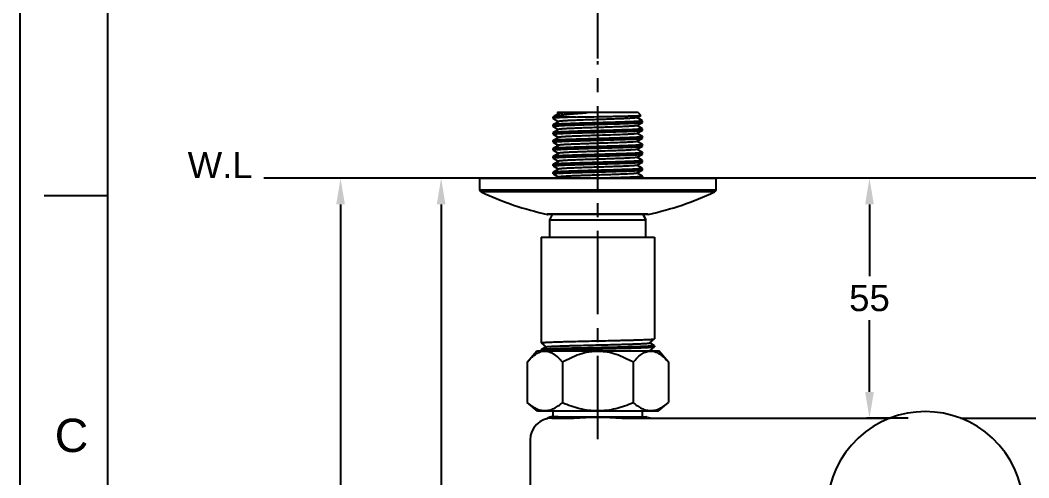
# Model space of a CAD drawing. Header units: millimetres. Extents: x 2881 to 3722, y -1342 to -748.
# Drawn here: x 2880.8 to 3111.7, y -1054.1 to -949.5 of the extents above; entities that cross this region are included whole.
import ezdxf
from ezdxf.enums import TextEntityAlignment as Align

# ---------------------------------------------------------------- set-up
doc = ezdxf.new("R2010")
doc.units = ezdxf.units.MM
doc.linetypes.add('CENTER2', pattern=[28.575, 19.05, -3.175, 3.175, -3.175])
for name, color, linetype in [('02___PRT_ALL_AXES', 7, 'Continuous'), ('7_ALL_FEATURES', 7, 'Continuous'), ('CENTER', 1, 'CENTER2'), ('FORM', 7, 'Continuous'), ('벽', 2, 'Continuous')]:
    doc.layers.add(name, color=color, linetype=linetype)
doc.layers.add('5', color=2, linetype='Continuous', lineweight=9)
doc.styles.get("Standard").update_dxf_attribs({"font": 'arial.ttf'})
doc.dimstyles.new('A4', dxfattribs={"dimtxt": 4, "dimasz": 3.5, "dimexe": 0.7, "dimexo": 0.625, "dimgap": 0.5, "dimtad": 1, "dimdec": 1, "dimdsep": 46, "dimtxsty": 'Standard', "dimcen": 2.5, "dimclrd": 5, "dimclre": 5, "dimclrt": 7, "dimadec": 3, "dimazin": 2, "dimtfac": 1, "dimtdec": 1, "dimtmove": 0, "dimatfit": 3, "dimfxl": 1.25, "dimarcsym": 0})

# ---------------------------------------------------------------- blocks, each defined once
blk = doc.blocks.new('*D137')
at = {"layer": '5', "color": 3, "lineweight": -2, "transparency": 16777216}
for p, q in [((3013.03, -958.22), (3013.03, -922.6)), ((3019.03, -923.3), (3070.26, -923.3)), ((3157.03, -923.3), (3105.81, -923.3)), ((3163.03, -958.22), (3163.03, -922.6))]:
    blk.add_line(p, q, dxfattribs=at)
at = {"layer": '5', "color": 3, "transparency": 16777216}
for points in [[(3019.03, -922.3), (3019.03, -924.3), (3013.03, -923.3)], [(3157.03, -922.3), (3157.03, -924.3), (3163.03, -923.3)]]:
    blk.add_solid(points, dxfattribs=at)
at = {"layer": 'DEFPOINTS', "color": 0, "transparency": 16777216}
for p in [(3163.03, -923.3), (3013.03, -958.85), (3163.03, -958.85)]:
    blk.add_point(p, dxfattribs=at)
at = {"layer": '5', "color": 4, "transparency": 16777216, "insert": (3088.03, -923.3), "char_height": 6, "attachment_point": 5}
blk.add_mtext('150~200', dxfattribs=at)
blk = doc.blocks.new('*D138')
at = {"layer": '5', "color": 3, "lineweight": -2, "transparency": 16777216}
for p, q in [((3084.1, -985.64), (3074.54, -985.64)), ((3075.24, -991.64), (3075.24, -1008.02)), ((3075.24, -1034.5), (3075.24, -1018.12)), ((3084.1, -1040.5), (3074.54, -1040.5))]:
    blk.add_line(p, q, dxfattribs=at)
at = {"layer": '5', "color": 3, "transparency": 16777216}
for points in [[(3074.24, -991.64), (3076.24, -991.64), (3075.24, -985.64)], [(3074.24, -1034.5), (3076.24, -1034.5), (3075.24, -1040.5)]]:
    blk.add_solid(points, dxfattribs=at)
at = {"layer": 'DEFPOINTS', "color": 0, "transparency": 16777216}
for p in [(3084.72, -985.64), (3075.24, -1040.5), (3084.72, -1040.5)]:
    blk.add_point(p, dxfattribs=at)
at = {"layer": '5', "color": 4, "transparency": 16777216, "insert": (3075.24, -1013.07), "char_height": 6, "attachment_point": 5}
blk.add_mtext('55', dxfattribs=at)
blk = doc.blocks.new('*D140')
at = {"layer": '5', "color": 3, "lineweight": -2, "transparency": 16777216}
for p, q in [((2985.41, -985.64), (2953.42, -985.64)), ((2954.12, -991.64), (2954.12, -1078.01)), ((2954.12, -1174.5), (2954.12, -1088.13)), ((3087.41, -1180.5), (2953.42, -1180.5))]:
    blk.add_line(p, q, dxfattribs=at)
at = {"layer": '5', "color": 3, "transparency": 16777216}
for points in [[(2953.12, -991.64), (2955.12, -991.64), (2954.12, -985.64)], [(2953.12, -1174.5), (2955.12, -1174.5), (2954.12, -1180.5)]]:
    blk.add_solid(points, dxfattribs=at)
at = {"layer": 'DEFPOINTS', "color": 0, "transparency": 16777216}
for p in [(2986.03, -985.64), (2954.12, -1180.5), (3088.03, -1180.5)]:
    blk.add_point(p, dxfattribs=at)
at = {"layer": '5', "color": 4, "transparency": 16777216, "insert": (2954.12, -1083.07), "char_height": 6, "attachment_point": 5}
blk.add_mtext('195', dxfattribs=at)
blk = doc.blocks.new('*D142')
at = {"layer": '5', "color": 3, "lineweight": -2, "transparency": 16777216}
for p, q in [((2985.41, -985.64), (2976.45, -985.64)), ((2977.15, -991.64), (2977.15, -1059.51)), ((2977.15, -1137.5), (2977.15, -1069.63)), ((3087.41, -1143.5), (2976.45, -1143.5))]:
    blk.add_line(p, q, dxfattribs=at)
at = {"layer": '5', "color": 3, "transparency": 16777216}
for points in [[(2976.15, -991.64), (2978.15, -991.64), (2977.15, -985.64)], [(2976.15, -1137.5), (2978.15, -1137.5), (2977.15, -1143.5)]]:
    blk.add_solid(points, dxfattribs=at)
at = {"layer": 'DEFPOINTS', "color": 0, "transparency": 16777216}
for p in [(2977.15, -985.64), (2986.03, -985.64), (3088.03, -1143.5)]:
    blk.add_point(p, dxfattribs=at)
at = {"layer": '5', "color": 4, "transparency": 16777216, "insert": (2977.15, -1064.57), "char_height": 6, "attachment_point": 5}
blk.add_mtext('158', dxfattribs=at)

msp = doc.modelspace()

# ---------------------------------------------------------------- linework, layer by layer
at = {"color": 7, "linetype": 'Continuous'}
for p, q in [((3002.89, -971.54), (3002.78, -971.64)), ((3002.78, -971.95), (3002.78, -971.64)), ((3007.89, -971.64), (3002.78, -971.64)), ((3002.78, -971.95), (3002.79, -971.96)), ((3002.79, -971.96), (3004.04, -972.68)), ((3002.89, -971.54), (3002.93, -971.5)), ((3004.07, -970.85), (3002.93, -971.5)), ((3003.78, -970.64), (3003.74, -970.69)), ((3003.74, -970.69), (3003.74, -970.7)), ((3003.74, -970.7), (3004.04, -970.87)), ((3022.28, -970.64), (3003.78, -970.64)), ((3022, -971.79), (3022.89, -971.27)), ((3023.27, -972.49), (3022.02, -971.77)), ((3022.28, -970.64), (3022.9, -971.26)), ((3022.89, -971.27), (3022.9, -971.26)), ((3002.79, -973.4), (3002.78, -973.41)), ((3002.78, -973.76), (3002.78, -973.41)), ((3002.78, -973.41), (3002.78, -973.76)), ((3002.79, -973.77), (3002.78, -973.76)), ((3002.78, -973.76), (3002.78, -973.76)), ((3004.07, -972.66), (3002.79, -973.4)), ((3002.79, -973.77), (3004.04, -974.49)), ((3004.07, -974.48), (3002.79, -975.21)), ((3022, -973.6), (3023.27, -972.87)), ((3022, -975.42), (3023.27, -974.68)), ((3023.27, -974.31), (3022.02, -973.59)), ((3023.27, -972.49), (3023.28, -972.51)), ((3023.27, -972.87), (3023.28, -972.85)), ((3023.27, -974.31), (3023.28, -974.32)), ((3023.27, -974.68), (3023.28, -974.67)), ((3023.28, -972.85), (3023.28, -972.51)), ((3023.28, -972.51), (3023.28, -972.51)), ((3023.28, -974.67), (3023.28, -974.32)), ((3023.28, -974.32), (3023.28, -974.32)), ((3002.79, -975.21), (3002.78, -975.23)), ((3002.78, -975.57), (3002.78, -975.23)), ((3002.78, -975.23), (3002.78, -975.57)), ((3002.79, -975.59), (3002.78, -975.57)), ((3002.78, -975.57), (3002.78, -975.57)), ((3002.79, -977.03), (3002.78, -977.04)), ((3002.78, -977.39), (3002.78, -977.04)), ((3002.78, -977.04), (3002.78, -977.39)), ((3002.79, -975.59), (3004.04, -976.31)), ((3004.07, -976.29), (3002.79, -977.03)), ((3022, -977.23), (3023.27, -976.5)), ((3023.27, -976.12), (3022.02, -975.4)), ((3023.27, -976.12), (3023.28, -976.13)), ((3023.27, -976.5), (3023.28, -976.48)), ((3023.28, -976.48), (3023.28, -976.13)), ((3023.28, -976.13), (3023.28, -976.14)), ((3002.79, -977.4), (3002.78, -977.39)), ((3002.78, -977.39), (3002.78, -977.39)), ((3002.79, -978.84), (3002.78, -978.86)), ((3002.78, -979.2), (3002.78, -978.86)), ((3002.78, -978.86), (3002.78, -979.2)), ((3002.79, -979.22), (3002.78, -979.2)), ((3002.78, -979.2), (3002.78, -979.2)), ((3002.79, -977.4), (3004.04, -978.12)), ((3004.07, -978.11), (3002.79, -978.84)), ((3002.79, -979.22), (3004.04, -979.94)), ((3022, -979.05), (3023.27, -978.31)), ((3023.27, -977.93), (3022.02, -977.21)), ((3023.27, -979.75), (3022.02, -979.03)), ((3023.27, -977.93), (3023.28, -977.95)), ((3023.27, -978.31), (3023.28, -978.3)), ((3023.28, -978.3), (3023.28, -977.95)), ((3023.28, -977.95), (3023.28, -977.95)), ((3002.79, -980.66), (3002.78, -980.67)), ((3002.78, -981.02), (3002.78, -980.67)), ((3002.78, -980.67), (3002.78, -981.02)), ((3002.78, -981.02), (3002.78, -981.01)), ((3002.79, -981.03), (3002.78, -981.02)), ((3004.07, -979.92), (3002.79, -980.66)), ((3002.79, -981.03), (3004.04, -981.75)), ((3022, -980.86), (3023.27, -980.12)), ((3023.27, -981.56), (3022.02, -980.84)), ((3023.27, -979.75), (3023.28, -979.76)), ((3023.27, -980.12), (3023.28, -980.11)), ((3023.27, -981.56), (3023.28, -981.58)), ((3023.28, -980.11), (3023.28, -979.76)), ((3023.28, -979.76), (3023.28, -979.77)), ((3023.28, -981.92), (3023.28, -981.58)), ((3023.28, -981.58), (3023.28, -981.58)), ((3002.79, -982.47), (3002.78, -982.48)), ((3002.78, -982.83), (3002.78, -982.48)), ((3002.78, -982.48), (3002.78, -982.83)), ((3002.79, -982.84), (3002.78, -982.83)), ((3002.78, -982.83), (3002.78, -982.83)), ((3004.07, -981.73), (3002.79, -982.47)), ((3002.79, -982.84), (3004.04, -983.56)), ((3004.07, -983.55), (3002.79, -984.28)), ((3022, -982.67), (3023.27, -981.94)), ((3022, -984.49), (3023.27, -983.75)), ((3023.27, -983.38), (3022.02, -982.66)), ((3023.27, -981.94), (3023.28, -981.92)), ((3023.27, -983.38), (3023.28, -983.39)), ((3023.27, -983.75), (3023.28, -983.74)), ((3023.28, -983.74), (3023.28, -983.39)), ((3023.28, -983.39), (3023.28, -983.39)), ((2986.03, -985.64), (3040.03, -985.64)), ((2986.03, -988.33), (2986.03, -985.64)), ((3002.79, -984.28), (3002.78, -984.3)), ((3002.78, -984.64), (3002.78, -984.3)), ((3002.78, -984.3), (3002.78, -984.64)), ((3002.79, -984.66), (3002.78, -984.64)), ((3002.78, -984.64), (3002.78, -984.64)), ((3002.79, -984.66), (3004.04, -985.38)), ((3004.07, -985.36), (3003.58, -985.64)), ((3023.27, -985.19), (3022.02, -984.47)), ((3023.13, -985.64), (3023.27, -985.57)), ((3023.27, -985.19), (3023.28, -985.2)), ((3023.27, -985.57), (3023.28, -985.55)), ((3023.28, -985.55), (3023.28, -985.2)), ((3023.28, -985.2), (3023.28, -985.21)), ((3040.03, -985.64), (3040.03, -988.33)), ((3040.03, -985.64), (3040.03, -988.33)), ((3040.03, -988.33), (2986.03, -988.33)), ((3039.74, -988.78), (2986.32, -988.78)), ((3001.47, -993.89), (3001.68, -993.92)), ((3024.59, -993.89), (3001.47, -993.89)), ((3024.38, -993.92), (3001.68, -993.92)), ((3002.03, -995.14), (3002.65, -993.92)), ((3002.03, -999.14), (3002.03, -995.14)), ((3002.03, -995.14), (3024.03, -995.14)), ((3023.55, -994.24), (3023.38, -993.92)), ((3023.58, -994.24), (3023.55, -994.24)), ((3024.03, -995.14), (3023.58, -994.24)), ((3023.58, -994.24), (3024.03, -995.14)), ((3024.03, -999.14), (3024.03, -995.14)), ((3024.59, -993.89), (3024.38, -993.92)), ((3000.03, -999.14), (3000.03, -1023.28)), ((3000.03, -999.14), (3000.03, -1023.28)), ((3000.03, -999.14), (3026.03, -999.14)), ((3026.03, -999.14), (3026.03, -1022.37)), ((3026.03, -999.14), (3026.03, -1022.37)), ((3024.92, -1023.31), (3026.03, -1022.38)), ((3026.03, -1022.38), (3026.03, -1022.37)), ((2996.87, -1027.69), (2999.04, -1025.14)), ((2999.04, -1025.14), (3027.03, -1025.14)), ((3000.04, -1023.28), (3000.03, -1023.28)), ((3000.03, -1023.28), (3000.03, -1023.28)), ((3000.04, -1024.84), (3000.03, -1024.85)), ((3000.03, -1024.85), (3000.03, -1025.09)), ((3000.03, -1024.85), (3000.03, -1025.09)), ((3000.04, -1025.1), (3000.03, -1025.09)), ((3000.03, -1025.09), (3000.03, -1025.09)), ((3000.04, -1023.28), (3001.14, -1024.21)), ((3001.15, -1024.2), (3000.04, -1024.84)), ((3000.04, -1025.1), (3000.09, -1025.14)), ((3026.02, -1023.93), (3024.92, -1023.3)), ((3024.92, -1025.12), (3026.03, -1024.19)), ((3024.98, -1025.14), (3024.92, -1025.11)), ((3026.02, -1023.93), (3026.03, -1023.94)), ((3026.03, -1023.94), (3026.03, -1024.18)), ((3026.03, -1023.94), (3026.03, -1024.18)), ((3026.03, -1023.94), (3026.03, -1023.94)), ((3026.03, -1024.19), (3026.03, -1024.18)), ((3029.2, -1027.69), (3027.03, -1025.14)), ((2996.87, -1027.69), (2996.87, -1036.93)), ((3004.95, -1027.69), (3004.95, -1036.93)), ((3021.11, -1027.69), (3021.11, -1036.93)), ((3029.2, -1027.69), (3029.2, -1036.93)), ((2999.22, -1038.94), (2996.87, -1036.93)), ((3026.84, -1038.94), (3029.2, -1036.93)), ((3026.84, -1038.94), (2999.22, -1038.94)), ((3023.28, -1040.17), (3023.28, -1038.94)), ((3002.04, -1040.26), (3002.03, -1040.26)), ((3002.04, -1040.26), (3002.03, -1040.26)), ((3002.53, -1040.5), (3007.54, -1040.5)), ((3003.97, -1040.17), (3008.14, -1040.17)), ((3008.14, -1040.17), (3024.03, -1040.17)), ((3018.52, -1040.5), (3079.97, -1040.5)), ((3024.29, -1040.24), (3024.03, -1040.17)), ((3096.09, -1040.5), (3157.54, -1040.5)), ((2997.53, -1045.5), (2997.53, -1067.48))]:
    msp.add_line(p, q, dxfattribs=at)
for centre, radius, start, end in [((2986.53, -988.33), 0.5, 180, 244.9417), ((3039.53, -988.33), 0.5, 295.0583, 0), ((3016.65, -923.92), 71.6, 244.9417, 257.7627), ((3016.65, -923.92), 71.6, 244.9417, 257.7627), ((3009.42, -923.92), 71.6, 282.2373, 295.0583), ((3009.42, -923.92), 71.6, 282.2373, 295.0583), ((3002.53, -1045.5), 5, 90, 180), ((2999.49, -1036.53), 4.47, 292.2881, 299.3635), ((3002.91, -1042.61), 2.51, 110.4603, 119.3183), ((3003.79, -1060.78), 20.61, 91.4985, 91.9308), ((3003.96, -1067.16), 27, 90.7725, 91.4946), ((3003.98, -1068.25), 28.08, 90.4087, 90.7847), ((3003.97, -1068.11), 27.94, 90.0119, 90.4086), ((3025.78, -1036.05), 4.45, 250.537, 270)]:
    msp.add_arc(centre, radius, start, end, dxfattribs=at)
for points, knots in [([(3007.89, -971.64), (3007.52, -971.66), (3006.81, -971.68), (3005.81, -971.72), (3005.06, -971.75), (3004.51, -971.78), (3004.16, -971.79), (3003.85, -971.81), (3003.57, -971.83), (3003.34, -971.85), (3003.14, -971.87), (3002.99, -971.89), (3002.88, -971.9), (3002.82, -971.92), (3002.79, -971.93), (3002.78, -971.94), (3002.78, -971.95)], [0, 0, 0, 0, 0.216872, 0.413019, 0.584998, 0.661026, 0.729967, 0.791522, 0.845446, 0.891503, 0.929518, 0.959344, 0.980888, 0.994185, 0.997875, 1, 1, 1, 1]), ([(3002.93, -971.5), (3002.97, -971.48), (3003.07, -971.44), (3003.24, -971.39), (3003.48, -971.34), (3003.76, -971.29), (3004.1, -971.24), (3004.66, -971.17), (3005.47, -971.08), (3006.57, -970.97), (3007.82, -970.86), (3009.2, -970.75), (3010.15, -970.68), (3010.64, -970.64)], [0, 0, 0, 0, 0.016562, 0.04005, 0.070572, 0.108073, 0.152421, 0.203409, 0.324246, 0.467967, 0.631241, 0.810097, 1, 1, 1, 1]), ([(3004.02, -970.64), (3003.98, -970.65), (3003.91, -970.65), (3003.84, -970.66), (3003.79, -970.67), (3003.77, -970.67), (3003.75, -970.68), (3003.74, -970.68), (3003.74, -970.69)], [0, 0, 0, 0, 0.403647, 0.704709, 0.816606, 0.902765, 0.963479, 1, 1, 1, 1]), ([(3006.57, -970.64), (3006.39, -970.65), (3006.06, -970.67), (3005.59, -970.69), (3005.17, -970.72), (3004.82, -970.74), (3004.54, -970.77), (3004.34, -970.79), (3004.22, -970.81), (3004.15, -970.82), (3004.1, -970.83), (3004.08, -970.84), (3004.07, -970.85)], [0, 0, 0, 0, 0.21025, 0.39871, 0.563649, 0.703842, 0.818243, 0.906015, 0.939714, 0.96658, 0.986632, 1, 1, 1, 1]), ([(3022, -971.79), (3021.99, -971.8), (3021.96, -971.81), (3021.9, -971.82), (3021.83, -971.83), (3021.69, -971.85), (3021.47, -971.87), (3021.15, -971.9), (3020.76, -971.93), (3020.3, -971.95), (3019.77, -971.98), (3019.18, -972.01), (3018.54, -972.04), (3017.59, -972.07), (3016.31, -972.12), (3014.7, -972.17), (3013.03, -972.23), (3011.36, -972.28), (3009.75, -972.33), (3008.47, -972.38), (3007.52, -972.42), (3006.88, -972.44), (3006.29, -972.47), (3005.77, -972.5), (3005.3, -972.53), (3004.91, -972.55), (3004.59, -972.58), (3004.37, -972.6), (3004.23, -972.62), (3004.16, -972.63), (3004.11, -972.65), (3004.08, -972.66), (3004.07, -972.66)], [0, 0, 0, 0, 0.002023, 0.005107, 0.009275, 0.014527, 0.028249, 0.046177, 0.068154, 0.093991, 0.123458, 0.156292, 0.192202, 0.230865, 0.315051, 0.405844, 0.5, 0.594156, 0.684949, 0.769135, 0.807798, 0.843708, 0.876542, 0.90601, 0.931845, 0.953824, 0.97175, 0.985473, 0.990724, 0.994892, 0.997977, 1, 1, 1, 1]), ([(3007.89, -971.64), (3008.68, -971.63), (3010.32, -971.6), (3012.39, -971.56), (3014.09, -971.53), (3015.35, -971.51), (3016.57, -971.48), (3017.72, -971.46), (3018.8, -971.44), (3019.78, -971.41), (3020.64, -971.39), (3021.29, -971.37), (3021.74, -971.35), (3022.02, -971.34), (3022.26, -971.33), (3022.47, -971.32), (3022.63, -971.31), (3022.74, -971.3), (3022.81, -971.29), (3022.85, -971.28), (3022.88, -971.28), (3022.89, -971.27), (3022.89, -971.27)], [0, 0, 0, 0, 0.158672, 0.328226, 0.413743, 0.497918, 0.579388, 0.656825, 0.72896, 0.794598, 0.852642, 0.902115, 0.923371, 0.942181, 0.958464, 0.972151, 0.983181, 0.991513, 0.994655, 0.997113, 0.99889, 1, 1, 1, 1]), ([(3002.78, -973.76), (3002.78, -973.76), (3002.79, -973.75), (3002.81, -973.74), (3002.84, -973.73), (3002.91, -973.71), (3003, -973.7), (3003.11, -973.69), (3003.24, -973.67), (3003.39, -973.66), (3003.65, -973.64), (3004.02, -973.62), (3004.52, -973.59), (3005.1, -973.56), (3005.76, -973.53), (3006.49, -973.51), (3007.27, -973.48), (3008.11, -973.45), (3009.31, -973.41), (3010.89, -973.37), (3012.82, -973.31), (3014.77, -973.26), (3016.65, -973.2), (3018.14, -973.16), (3019.25, -973.12), (3020, -973.09), (3020.69, -973.06), (3021.31, -973.04), (3021.84, -973.01), (3022.3, -972.98), (3022.63, -972.96), (3022.85, -972.94), (3022.98, -972.92), (3023.08, -972.91), (3023.17, -972.9), (3023.23, -972.88), (3023.26, -972.87), (3023.27, -972.87)], [0, 0, 0, 0, 0.000415, 0.001043, 0.003085, 0.006238, 0.01052, 0.015927, 0.02245, 0.030078, 0.038795, 0.05941, 0.084113, 0.112673, 0.14483, 0.180285, 0.21871, 0.259748, 0.303018, 0.394635, 0.490173, 0.58609, 0.678832, 0.764968, 0.804549, 0.84131, 0.874907, 0.905032, 0.931404, 0.953782, 0.971963, 0.979427, 0.985784, 0.991023, 0.995135, 0.99812, 1, 1, 1, 1]), ([(3002.78, -975.57), (3002.78, -975.57), (3002.79, -975.56), (3002.81, -975.55), (3002.84, -975.54), (3002.91, -975.53), (3003, -975.51), (3003.11, -975.5), (3003.24, -975.49), (3003.39, -975.47), (3003.65, -975.45), (3004.02, -975.43), (3004.52, -975.4), (3005.1, -975.38), (3005.76, -975.35), (3006.49, -975.32), (3007.27, -975.29), (3008.11, -975.27), (3009.31, -975.23), (3010.89, -975.18), (3012.82, -975.13), (3014.77, -975.07), (3016.65, -975.02), (3018.14, -974.97), (3019.25, -974.93), (3020, -974.91), (3020.69, -974.88), (3021.31, -974.85), (3021.84, -974.82), (3022.3, -974.8), (3022.63, -974.77), (3022.85, -974.75), (3022.98, -974.74), (3023.08, -974.72), (3023.17, -974.71), (3023.23, -974.7), (3023.26, -974.69), (3023.27, -974.68)], [0, 0, 0, 0, 0.000415, 0.001043, 0.003085, 0.006238, 0.01052, 0.015927, 0.02245, 0.030078, 0.038795, 0.059411, 0.084114, 0.112674, 0.144831, 0.180286, 0.21871, 0.259747, 0.303017, 0.394634, 0.490171, 0.586086, 0.678827, 0.764964, 0.804546, 0.841307, 0.874905, 0.905029, 0.931402, 0.953781, 0.971963, 0.979426, 0.985783, 0.991023, 0.995135, 0.99812, 1, 1, 1, 1]), ([(3023.28, -972.51), (3023.28, -972.51), (3023.28, -972.52), (3023.26, -972.53), (3023.22, -972.54), (3023.16, -972.55), (3023.07, -972.57), (3022.96, -972.58), (3022.83, -972.59), (3022.67, -972.61), (3022.42, -972.63), (3022.05, -972.65), (3021.54, -972.68), (3020.96, -972.71), (3020.3, -972.73), (3019.58, -972.76), (3018.79, -972.79), (3017.95, -972.82), (3016.75, -972.85), (3015.17, -972.9), (3013.24, -972.95), (3011.3, -973.01), (3009.42, -973.06), (3007.92, -973.11), (3006.81, -973.15), (3006.06, -973.18), (3005.37, -973.2), (3004.76, -973.23), (3004.22, -973.26), (3003.76, -973.29), (3003.43, -973.31), (3003.22, -973.33), (3003.09, -973.34), (3002.98, -973.36), (3002.9, -973.37), (3002.84, -973.38), (3002.81, -973.39), (3002.79, -973.4)], [0, 0, 0, 0, 0.000415, 0.001043, 0.003085, 0.006238, 0.01052, 0.015927, 0.02245, 0.030078, 0.038795, 0.05941, 0.084113, 0.112673, 0.14483, 0.180285, 0.21871, 0.259748, 0.303018, 0.394635, 0.490173, 0.58609, 0.678832, 0.764968, 0.804549, 0.84131, 0.874907, 0.905032, 0.931404, 0.953782, 0.971963, 0.979427, 0.985784, 0.991023, 0.995135, 0.99812, 1, 1, 1, 1]), ([(3023.28, -974.32), (3023.28, -974.33), (3023.28, -974.33), (3023.26, -974.34), (3023.22, -974.35), (3023.16, -974.37), (3023.07, -974.38), (3022.96, -974.39), (3022.83, -974.41), (3022.67, -974.42), (3022.42, -974.44), (3022.05, -974.46), (3021.54, -974.49), (3020.96, -974.52), (3020.3, -974.55), (3019.58, -974.57), (3018.79, -974.6), (3017.95, -974.63), (3016.75, -974.67), (3015.17, -974.71), (3013.24, -974.77), (3011.3, -974.82), (3009.42, -974.88), (3007.92, -974.92), (3006.81, -974.96), (3006.06, -974.99), (3005.37, -975.02), (3004.76, -975.04), (3004.22, -975.07), (3003.76, -975.1), (3003.43, -975.12), (3003.22, -975.14), (3003.09, -975.16), (3002.98, -975.17), (3002.9, -975.18), (3002.84, -975.2), (3002.81, -975.21), (3002.79, -975.21)], [0, 0, 0, 0, 0.000415, 0.001043, 0.003085, 0.006238, 0.01052, 0.015927, 0.02245, 0.030078, 0.038795, 0.05941, 0.084113, 0.112673, 0.14483, 0.180286, 0.218711, 0.259751, 0.303022, 0.394639, 0.490178, 0.586095, 0.678836, 0.76497, 0.804551, 0.841311, 0.874908, 0.905032, 0.931404, 0.953783, 0.971964, 0.979427, 0.985784, 0.991023, 0.995135, 0.99812, 1, 1, 1, 1]), ([(3022, -973.6), (3021.99, -973.61), (3021.96, -973.62), (3021.9, -973.63), (3021.83, -973.65), (3021.69, -973.67), (3021.47, -973.69), (3021.15, -973.72), (3020.76, -973.74), (3020.3, -973.77), (3019.77, -973.8), (3019.18, -973.82), (3018.54, -973.85), (3017.59, -973.89), (3016.31, -973.93), (3014.7, -973.99), (3013.03, -974.04), (3011.36, -974.09), (3009.75, -974.15), (3008.47, -974.19), (3007.52, -974.23), (3006.88, -974.26), (3006.29, -974.29), (3005.77, -974.31), (3005.3, -974.34), (3004.91, -974.37), (3004.59, -974.39), (3004.37, -974.42), (3004.23, -974.44), (3004.16, -974.45), (3004.11, -974.46), (3004.08, -974.47), (3004.07, -974.48)], [0, 0, 0, 0, 0.002023, 0.005107, 0.009275, 0.014527, 0.028249, 0.046176, 0.068154, 0.093991, 0.123458, 0.156292, 0.192202, 0.230865, 0.315051, 0.405844, 0.5, 0.594156, 0.684948, 0.769134, 0.807798, 0.843707, 0.876542, 0.906009, 0.931845, 0.953824, 0.971749, 0.985473, 0.990724, 0.994891, 0.997976, 1, 1, 1, 1]), ([(3002.78, -977.39), (3002.78, -977.38), (3002.79, -977.38), (3002.81, -977.37), (3002.84, -977.36), (3002.91, -977.34), (3003, -977.33), (3003.11, -977.32), (3003.24, -977.3), (3003.39, -977.29), (3003.65, -977.27), (3004.02, -977.24), (3004.52, -977.22), (3005.1, -977.19), (3005.76, -977.16), (3006.49, -977.13), (3007.27, -977.11), (3008.11, -977.08), (3009.31, -977.04), (3010.89, -977), (3012.82, -976.94), (3014.77, -976.89), (3016.65, -976.83), (3018.14, -976.78), (3019.25, -976.75), (3020, -976.72), (3020.69, -976.69), (3021.31, -976.66), (3021.84, -976.64), (3022.3, -976.61), (3022.63, -976.59), (3022.85, -976.57), (3022.98, -976.55), (3023.08, -976.54), (3023.17, -976.53), (3023.23, -976.51), (3023.26, -976.5), (3023.27, -976.5)], [0, 0, 0, 0, 0.000415, 0.001043, 0.003085, 0.006238, 0.01052, 0.015927, 0.022451, 0.030079, 0.038796, 0.059412, 0.084116, 0.112676, 0.144833, 0.180287, 0.218711, 0.259749, 0.303019, 0.394637, 0.490172, 0.586085, 0.678826, 0.764963, 0.804544, 0.841305, 0.874903, 0.905027, 0.931401, 0.95378, 0.971962, 0.979426, 0.985783, 0.991023, 0.995135, 0.99812, 1, 1, 1, 1]), ([(3023.28, -976.14), (3023.28, -976.14), (3023.28, -976.15), (3023.26, -976.16), (3023.22, -976.17), (3023.16, -976.18), (3023.07, -976.19), (3022.96, -976.21), (3022.83, -976.22), (3022.67, -976.24), (3022.42, -976.25), (3022.05, -976.28), (3021.54, -976.31), (3020.96, -976.33), (3020.3, -976.36), (3019.58, -976.39), (3018.79, -976.42), (3017.95, -976.44), (3016.75, -976.48), (3015.17, -976.53), (3013.24, -976.58), (3011.3, -976.64), (3009.42, -976.69), (3007.92, -976.74), (3006.81, -976.78), (3006.06, -976.8), (3005.37, -976.83), (3004.76, -976.86), (3004.22, -976.89), (3003.76, -976.91), (3003.43, -976.94), (3003.22, -976.96), (3003.09, -976.97), (3002.98, -976.98), (3002.9, -977), (3002.84, -977.01), (3002.81, -977.02), (3002.79, -977.03)], [0, 0, 0, 0, 0.000415, 0.001043, 0.003085, 0.006238, 0.010519, 0.015927, 0.02245, 0.030078, 0.038795, 0.059412, 0.084114, 0.112675, 0.144832, 0.180288, 0.218714, 0.259754, 0.303026, 0.394644, 0.49018, 0.586096, 0.678837, 0.764971, 0.804551, 0.841311, 0.874907, 0.905031, 0.931404, 0.953782, 0.971964, 0.979427, 0.985784, 0.991023, 0.995135, 0.99812, 1, 1, 1, 1]), ([(3022, -975.42), (3021.99, -975.42), (3021.96, -975.43), (3021.9, -975.45), (3021.83, -975.46), (3021.69, -975.48), (3021.47, -975.5), (3021.15, -975.53), (3020.76, -975.56), (3020.3, -975.58), (3019.77, -975.61), (3018.71, -975.66), (3017.02, -975.72), (3014.68, -975.8), (3012.61, -975.87), (3010.94, -975.92), (3009.73, -975.96), (3008.59, -976), (3007.54, -976.04), (3006.6, -976.08), (3005.9, -976.12), (3005.4, -976.15), (3005.09, -976.17), (3004.81, -976.19), (3004.58, -976.21), (3004.39, -976.23), (3004.24, -976.25), (3004.15, -976.26), (3004.09, -976.28), (3004.07, -976.29), (3004.07, -976.29)], [0, 0, 0, 0, 0.002024, 0.005109, 0.009276, 0.014527, 0.028251, 0.046177, 0.068155, 0.093992, 0.123458, 0.156293, 0.271937, 0.405843, 0.547289, 0.617299, 0.684948, 0.748877, 0.807798, 0.860527, 0.906008, 0.925739, 0.943329, 0.95869, 0.97175, 0.982442, 0.990724, 0.996567, 0.998579, 1, 1, 1, 1]), ([(3002.78, -979.2), (3002.78, -979.2), (3002.79, -979.19), (3002.81, -979.18), (3002.84, -979.17), (3002.91, -979.16), (3003, -979.14), (3003.11, -979.13), (3003.24, -979.12), (3003.39, -979.1), (3003.65, -979.08), (3004.02, -979.06), (3004.52, -979.03), (3005.1, -979), (3005.76, -978.98), (3006.49, -978.95), (3007.27, -978.92), (3008.11, -978.89), (3009.31, -978.86), (3010.89, -978.81), (3012.82, -978.75), (3014.77, -978.7), (3016.65, -978.65), (3018.14, -978.6), (3019.25, -978.56), (3020, -978.53), (3020.69, -978.51), (3021.31, -978.48), (3021.84, -978.45), (3022.3, -978.42), (3022.63, -978.4), (3022.85, -978.38), (3022.98, -978.37), (3023.08, -978.35), (3023.17, -978.34), (3023.23, -978.33), (3023.26, -978.32), (3023.27, -978.31)], [0, 0, 0, 0, 0.000415, 0.001043, 0.003085, 0.006238, 0.010519, 0.015927, 0.02245, 0.030078, 0.038796, 0.059412, 0.084116, 0.112676, 0.144833, 0.180288, 0.218713, 0.259752, 0.303023, 0.39464, 0.490175, 0.586088, 0.678829, 0.764965, 0.804546, 0.841306, 0.874902, 0.905027, 0.9314, 0.953779, 0.971962, 0.979426, 0.985783, 0.991023, 0.995135, 0.99812, 1, 1, 1, 1]), ([(3023.28, -977.95), (3023.28, -977.95), (3023.28, -977.96), (3023.26, -977.97), (3023.22, -977.98), (3023.16, -977.99), (3023.07, -978.01), (3022.96, -978.02), (3022.83, -978.04), (3022.67, -978.05), (3022.42, -978.07), (3022.05, -978.09), (3021.54, -978.12), (3020.96, -978.15), (3020.3, -978.18), (3019.58, -978.2), (3018.79, -978.23), (3017.95, -978.26), (3016.75, -978.3), (3015.17, -978.34), (3013.24, -978.4), (3011.3, -978.45), (3009.42, -978.51), (3007.92, -978.55), (3006.81, -978.59), (3006.06, -978.62), (3005.37, -978.65), (3004.76, -978.67), (3004.22, -978.7), (3003.76, -978.73), (3003.43, -978.75), (3003.22, -978.77), (3003.09, -978.78), (3002.98, -978.8), (3002.9, -978.81), (3002.84, -978.82), (3002.81, -978.84), (3002.79, -978.84)], [0, 0, 0, 0, 0.000415, 0.001043, 0.003085, 0.006238, 0.010519, 0.015927, 0.02245, 0.030078, 0.038796, 0.059413, 0.084116, 0.112677, 0.144834, 0.18029, 0.218715, 0.259755, 0.303027, 0.394644, 0.490179, 0.586093, 0.678834, 0.764969, 0.804549, 0.841309, 0.874905, 0.905029, 0.931402, 0.953781, 0.971963, 0.979427, 0.985784, 0.991023, 0.995135, 0.99812, 1, 1, 1, 1]), ([(3022, -977.23), (3021.99, -977.24), (3021.96, -977.25), (3021.9, -977.26), (3021.83, -977.27), (3021.69, -977.29), (3021.47, -977.32), (3021.15, -977.34), (3020.76, -977.37), (3020.3, -977.4), (3019.77, -977.42), (3018.71, -977.47), (3017.02, -977.54), (3014.68, -977.62), (3012.61, -977.68), (3010.94, -977.74), (3009.73, -977.78), (3008.59, -977.82), (3007.54, -977.86), (3006.6, -977.9), (3005.9, -977.93), (3005.4, -977.96), (3005.09, -977.98), (3004.81, -978), (3004.58, -978.02), (3004.39, -978.04), (3004.24, -978.06), (3004.15, -978.08), (3004.09, -978.09), (3004.07, -978.1), (3004.07, -978.11)], [0, 0, 0, 0, 0.002023, 0.005108, 0.009276, 0.014527, 0.02825, 0.046176, 0.068154, 0.09399, 0.123458, 0.156292, 0.271937, 0.405843, 0.547289, 0.617299, 0.684948, 0.748876, 0.807797, 0.860528, 0.906008, 0.925738, 0.943329, 0.958691, 0.971749, 0.982443, 0.990723, 0.996568, 0.998579, 1, 1, 1, 1]), ([(3022, -979.05), (3021.99, -979.05), (3021.96, -979.06), (3021.9, -979.07), (3021.83, -979.09), (3021.69, -979.11), (3021.47, -979.13), (3021.15, -979.16), (3020.76, -979.18), (3020.3, -979.21), (3019.77, -979.24), (3018.71, -979.29), (3017.02, -979.35), (3014.68, -979.43), (3012.61, -979.5), (3010.94, -979.55), (3009.73, -979.59), (3008.59, -979.63), (3007.54, -979.67), (3006.6, -979.71), (3005.9, -979.75), (3005.4, -979.78), (3005.09, -979.8), (3004.81, -979.82), (3004.58, -979.84), (3004.39, -979.86), (3004.24, -979.88), (3004.15, -979.89), (3004.09, -979.91), (3004.07, -979.92), (3004.07, -979.92)], [0, 0, 0, 0, 0.002024, 0.005108, 0.009275, 0.014527, 0.02825, 0.046177, 0.068154, 0.093991, 0.123457, 0.156292, 0.271937, 0.405843, 0.547289, 0.617298, 0.684948, 0.748876, 0.807797, 0.860527, 0.906007, 0.925739, 0.943328, 0.95869, 0.971749, 0.982442, 0.990724, 0.996566, 0.998578, 1, 1, 1, 1]), ([(3002.78, -981.01), (3002.78, -981.01), (3002.79, -981.01), (3002.81, -981), (3002.84, -980.98), (3002.91, -980.97), (3003, -980.96), (3003.11, -980.94), (3003.24, -980.93), (3003.39, -980.92), (3003.65, -980.9), (3004.02, -980.87), (3004.52, -980.84), (3005.1, -980.82), (3005.76, -980.79), (3006.49, -980.76), (3007.27, -980.73), (3008.11, -980.71), (3009.31, -980.67), (3010.89, -980.62), (3012.82, -980.57), (3014.77, -980.51), (3016.65, -980.46), (3018.14, -980.41), (3019.25, -980.37), (3020, -980.35), (3020.69, -980.32), (3021.31, -980.29), (3021.84, -980.26), (3022.3, -980.24), (3022.63, -980.21), (3022.85, -980.19), (3022.98, -980.18), (3023.08, -980.17), (3023.17, -980.15), (3023.23, -980.14), (3023.26, -980.13), (3023.27, -980.12)], [0, 0, 0, 0, 0.000415, 0.001043, 0.003085, 0.006238, 0.010519, 0.015927, 0.02245, 0.030078, 0.038796, 0.059413, 0.084116, 0.112677, 0.144834, 0.180289, 0.218715, 0.259755, 0.303026, 0.394644, 0.490179, 0.586093, 0.678834, 0.764969, 0.804549, 0.841308, 0.874905, 0.905029, 0.931402, 0.953781, 0.971963, 0.979427, 0.985784, 0.991023, 0.995135, 0.99812, 1, 1, 1, 1]), ([(3023.28, -979.77), (3023.28, -979.77), (3023.28, -979.77), (3023.26, -979.78), (3023.22, -979.8), (3023.16, -979.81), (3023.07, -979.82), (3022.96, -979.84), (3022.83, -979.85), (3022.67, -979.86), (3022.42, -979.88), (3022.05, -979.91), (3021.54, -979.93), (3020.96, -979.96), (3020.3, -979.99), (3019.58, -980.02), (3018.79, -980.04), (3017.95, -980.07), (3016.75, -980.11), (3015.17, -980.16), (3013.24, -980.21), (3011.3, -980.27), (3009.42, -980.32), (3007.92, -980.37), (3006.81, -980.4), (3006.06, -980.43), (3005.37, -980.46), (3004.76, -980.49), (3004.22, -980.51), (3003.76, -980.54), (3003.43, -980.57), (3003.22, -980.59), (3003.09, -980.6), (3002.98, -980.61), (3002.9, -980.63), (3002.84, -980.64), (3002.81, -980.65), (3002.79, -980.66)], [0, 0, 0, 0, 0.000415, 0.001043, 0.003085, 0.006238, 0.010519, 0.015927, 0.02245, 0.030078, 0.038796, 0.059412, 0.084116, 0.112676, 0.144833, 0.180288, 0.218712, 0.259751, 0.303022, 0.39464, 0.490174, 0.586088, 0.678829, 0.764965, 0.804546, 0.841306, 0.874902, 0.905027, 0.9314, 0.953779, 0.971962, 0.979426, 0.985783, 0.991023, 0.995135, 0.99812, 1, 1, 1, 1]), ([(3023.28, -981.58), (3023.28, -981.58), (3023.28, -981.59), (3023.26, -981.6), (3023.22, -981.61), (3023.16, -981.62), (3023.07, -981.64), (3022.96, -981.65), (3022.83, -981.66), (3022.67, -981.68), (3022.42, -981.7), (3022.05, -981.72), (3021.54, -981.75), (3020.96, -981.78), (3020.3, -981.8), (3019.58, -981.83), (3018.79, -981.86), (3017.95, -981.89), (3016.75, -981.92), (3015.17, -981.97), (3013.24, -982.02), (3011.3, -982.08), (3009.42, -982.13), (3007.92, -982.18), (3006.81, -982.22), (3006.06, -982.25), (3005.37, -982.27), (3004.76, -982.3), (3004.22, -982.33), (3003.76, -982.36), (3003.43, -982.38), (3003.22, -982.4), (3003.09, -982.41), (3002.98, -982.43), (3002.9, -982.44), (3002.84, -982.45), (3002.81, -982.46), (3002.79, -982.47)], [0, 0, 0, 0, 0.000415, 0.001043, 0.003085, 0.006238, 0.01052, 0.015927, 0.022451, 0.030079, 0.038796, 0.059412, 0.084116, 0.112676, 0.144833, 0.180287, 0.218711, 0.259749, 0.30302, 0.394637, 0.490172, 0.586086, 0.678826, 0.764963, 0.804545, 0.841305, 0.874903, 0.905027, 0.931401, 0.95378, 0.971962, 0.979426, 0.985783, 0.991023, 0.995135, 0.99812, 1, 1, 1, 1]), ([(3022, -980.86), (3021.99, -980.87), (3021.96, -980.88), (3021.9, -980.89), (3021.83, -980.9), (3021.69, -980.92), (3021.47, -980.94), (3021.15, -980.97), (3020.76, -981), (3020.3, -981.02), (3019.77, -981.05), (3019.18, -981.08), (3018.54, -981.11), (3017.59, -981.14), (3016.31, -981.19), (3014.7, -981.24), (3013.03, -981.3), (3011.36, -981.35), (3009.75, -981.4), (3008.47, -981.45), (3007.52, -981.49), (3006.88, -981.51), (3006.29, -981.54), (3005.77, -981.57), (3005.3, -981.6), (3004.91, -981.62), (3004.59, -981.65), (3004.37, -981.67), (3004.23, -981.69), (3004.16, -981.7), (3004.11, -981.72), (3004.08, -981.73), (3004.07, -981.73)], [0, 0, 0, 0, 0.002023, 0.005109, 0.009276, 0.014527, 0.028251, 0.046176, 0.068155, 0.093991, 0.123458, 0.156292, 0.192202, 0.230866, 0.315052, 0.405844, 0.5, 0.594157, 0.684949, 0.769135, 0.807798, 0.843709, 0.876542, 0.90601, 0.931846, 0.953824, 0.97175, 0.985473, 0.990724, 0.994893, 0.997977, 1, 1, 1, 1]), ([(3002.78, -982.83), (3002.78, -982.83), (3002.79, -982.82), (3002.81, -982.81), (3002.84, -982.8), (3002.91, -982.78), (3003, -982.77), (3003.11, -982.76), (3003.24, -982.74), (3003.39, -982.73), (3003.65, -982.71), (3004.02, -982.69), (3004.52, -982.66), (3005.1, -982.63), (3005.76, -982.6), (3006.49, -982.58), (3007.27, -982.55), (3008.11, -982.52), (3009.31, -982.48), (3010.89, -982.44), (3012.82, -982.38), (3014.77, -982.33), (3016.65, -982.27), (3018.14, -982.23), (3019.25, -982.19), (3020, -982.16), (3020.69, -982.13), (3021.31, -982.11), (3021.84, -982.08), (3022.3, -982.05), (3022.63, -982.03), (3022.85, -982.01), (3022.98, -981.99), (3023.08, -981.98), (3023.17, -981.97), (3023.23, -981.95), (3023.26, -981.94), (3023.27, -981.94)], [0, 0, 0, 0, 0.000415, 0.001043, 0.003085, 0.006238, 0.010519, 0.015927, 0.02245, 0.030078, 0.038795, 0.059412, 0.084114, 0.112675, 0.144832, 0.180288, 0.218714, 0.259754, 0.303026, 0.394644, 0.49018, 0.586096, 0.678837, 0.764971, 0.804551, 0.84131, 0.874907, 0.905031, 0.931404, 0.953782, 0.971964, 0.979427, 0.985784, 0.991023, 0.995135, 0.99812, 1, 1, 1, 1]), ([(3002.78, -984.64), (3002.78, -984.64), (3002.79, -984.63), (3002.81, -984.62), (3002.84, -984.61), (3002.91, -984.6), (3003, -984.58), (3003.11, -984.57), (3003.24, -984.56), (3003.39, -984.54), (3003.65, -984.52), (3004.02, -984.5), (3004.52, -984.47), (3005.1, -984.45), (3005.76, -984.42), (3006.49, -984.39), (3007.27, -984.36), (3008.11, -984.34), (3009.31, -984.3), (3010.89, -984.25), (3012.82, -984.2), (3014.77, -984.14), (3016.65, -984.09), (3018.14, -984.04), (3019.25, -984), (3020, -983.98), (3020.69, -983.95), (3021.31, -983.92), (3021.84, -983.89), (3022.3, -983.87), (3022.63, -983.84), (3022.85, -983.82), (3022.98, -983.81), (3023.08, -983.79), (3023.17, -983.78), (3023.23, -983.77), (3023.26, -983.76), (3023.27, -983.75)], [0, 0, 0, 0, 0.000415, 0.001043, 0.003085, 0.006238, 0.01052, 0.015927, 0.02245, 0.030078, 0.038795, 0.05941, 0.084113, 0.112673, 0.14483, 0.180286, 0.218711, 0.259751, 0.303022, 0.39464, 0.490178, 0.586095, 0.678837, 0.764971, 0.804551, 0.841311, 0.874908, 0.905032, 0.931404, 0.953783, 0.971964, 0.979427, 0.985784, 0.991023, 0.995135, 0.99812, 1, 1, 1, 1]), ([(3023.28, -983.39), (3023.28, -983.4), (3023.28, -983.4), (3023.26, -983.41), (3023.22, -983.42), (3023.16, -983.44), (3023.07, -983.45), (3022.96, -983.46), (3022.83, -983.48), (3022.67, -983.49), (3022.42, -983.51), (3022.05, -983.53), (3021.54, -983.56), (3020.96, -983.59), (3020.3, -983.62), (3019.58, -983.64), (3018.79, -983.67), (3017.95, -983.7), (3016.75, -983.74), (3015.17, -983.78), (3013.24, -983.84), (3011.3, -983.89), (3009.42, -983.95), (3007.92, -983.99), (3006.81, -984.03), (3006.06, -984.06), (3005.37, -984.09), (3004.76, -984.11), (3004.22, -984.14), (3003.76, -984.17), (3003.43, -984.19), (3003.22, -984.21), (3003.09, -984.23), (3002.98, -984.24), (3002.9, -984.25), (3002.84, -984.27), (3002.81, -984.28), (3002.79, -984.28)], [0, 0, 0, 0, 0.000415, 0.001043, 0.003085, 0.006238, 0.01052, 0.015927, 0.02245, 0.030078, 0.038795, 0.059411, 0.084114, 0.112674, 0.144831, 0.180286, 0.21871, 0.259747, 0.303017, 0.394634, 0.490171, 0.586086, 0.678827, 0.764964, 0.804546, 0.841307, 0.874905, 0.905029, 0.931402, 0.953781, 0.971963, 0.979426, 0.985783, 0.991023, 0.995135, 0.99812, 1, 1, 1, 1]), ([(3022, -982.67), (3021.99, -982.68), (3021.96, -982.69), (3021.9, -982.7), (3021.83, -982.72), (3021.69, -982.74), (3021.47, -982.76), (3021.15, -982.79), (3020.76, -982.81), (3020.3, -982.84), (3019.77, -982.87), (3019.18, -982.89), (3018.54, -982.92), (3017.59, -982.96), (3016.31, -983), (3014.7, -983.06), (3013.03, -983.11), (3011.36, -983.16), (3009.75, -983.22), (3008.47, -983.26), (3007.52, -983.3), (3006.88, -983.33), (3006.29, -983.36), (3005.77, -983.38), (3005.3, -983.41), (3004.91, -983.44), (3004.59, -983.46), (3004.37, -983.49), (3004.23, -983.51), (3004.16, -983.52), (3004.11, -983.53), (3004.08, -983.54), (3004.07, -983.55)], [0, 0, 0, 0, 0.002023, 0.005107, 0.009275, 0.014527, 0.028249, 0.046177, 0.068154, 0.093991, 0.123457, 0.156292, 0.192202, 0.230865, 0.315051, 0.405843, 0.499999, 0.594156, 0.684948, 0.769134, 0.807798, 0.843707, 0.876542, 0.906008, 0.931845, 0.953823, 0.971749, 0.985473, 0.990724, 0.994891, 0.997976, 1, 1, 1, 1]), ([(3022, -984.49), (3021.99, -984.49), (3021.96, -984.5), (3021.9, -984.52), (3021.83, -984.53), (3021.69, -984.55), (3021.47, -984.57), (3021.15, -984.6), (3020.76, -984.63), (3020.3, -984.65), (3019.77, -984.68), (3019.18, -984.71), (3018.54, -984.73), (3017.59, -984.77), (3016.31, -984.82), (3014.7, -984.87), (3013.03, -984.92), (3011.36, -984.98), (3009.75, -985.03), (3008.47, -985.08), (3007.52, -985.11), (3006.88, -985.14), (3006.29, -985.17), (3005.77, -985.2), (3005.3, -985.22), (3004.91, -985.25), (3004.59, -985.28), (3004.37, -985.3), (3004.23, -985.32), (3004.16, -985.33), (3004.11, -985.35), (3004.08, -985.36), (3004.07, -985.36)], [0, 0, 0, 0, 0.002024, 0.005109, 0.009276, 0.014527, 0.028251, 0.046177, 0.068155, 0.093992, 0.123458, 0.156293, 0.192202, 0.230866, 0.315052, 0.405844, 0.500001, 0.594157, 0.684949, 0.769135, 0.807798, 0.843708, 0.876543, 0.906009, 0.931846, 0.953823, 0.971751, 0.985473, 0.990725, 0.994893, 0.997977, 1, 1, 1, 1]), ([(3023.28, -985.21), (3023.28, -985.21), (3023.28, -985.22), (3023.26, -985.23), (3023.22, -985.24), (3023.16, -985.25), (3023.08, -985.26), (3022.97, -985.28), (3022.84, -985.29), (3022.69, -985.3), (3022.45, -985.32), (3022.09, -985.35), (3021.6, -985.37), (3021.04, -985.4), (3020.4, -985.43), (3019.7, -985.45), (3018.94, -985.48), (3018.12, -985.51), (3016.95, -985.55), (3015.41, -985.59), (3014.16, -985.63), (3013.52, -985.64)], [0, 0, 0, 0, 0.000852, 0.002134, 0.006284, 0.012681, 0.021362, 0.032323, 0.045546, 0.061009, 0.078681, 0.120488, 0.170608, 0.228591, 0.293928, 0.366031, 0.444258, 0.527908, 0.616232, 0.803709, 1, 1, 1, 1]), ([(3022.75, -985.64), (3022.82, -985.64), (3022.94, -985.63), (3023.09, -985.61), (3023.19, -985.59), (3023.24, -985.58), (3023.26, -985.57), (3023.27, -985.57)], [0, 0, 0, 0, 0.382641, 0.677155, 0.882616, 0.952094, 1, 1, 1, 1]), ([(3000.03, -1023.28), (3000.03, -1023.27), (3000.04, -1023.27), (3000.06, -1023.26), (3000.11, -1023.24), (3000.18, -1023.23), (3000.29, -1023.22), (3000.43, -1023.2), (3000.6, -1023.19), (3000.8, -1023.18), (3001.02, -1023.16), (3001.28, -1023.15), (3001.67, -1023.13), (3002.23, -1023.11), (3002.98, -1023.08), (3003.82, -1023.05), (3004.75, -1023.02), (3005.76, -1022.99), (3006.84, -1022.97), (3008.38, -1022.93), (3010.4, -1022.88), (3012.88, -1022.83), (3015.36, -1022.77), (3017.39, -1022.72), (3018.95, -1022.69), (3020.04, -1022.66), (3021.07, -1022.63), (3022.02, -1022.6), (3022.88, -1022.58), (3023.65, -1022.55), (3024.32, -1022.52), (3024.82, -1022.5), (3025.16, -1022.48), (3025.37, -1022.46), (3025.55, -1022.45), (3025.71, -1022.43), (3025.83, -1022.42), (3025.92, -1022.41), (3025.98, -1022.4), (3026.01, -1022.39), (3026.02, -1022.38), (3026.03, -1022.38)], [0, 0, 0, 0, 0.000321, 0.000862, 0.002763, 0.005809, 0.010011, 0.015363, 0.021857, 0.029479, 0.038211, 0.048033, 0.058923, 0.083801, 0.112612, 0.145084, 0.180911, 0.219756, 0.26125, 0.305001, 0.397605, 0.494078, 0.59078, 0.684064, 0.728316, 0.770413, 0.809955, 0.846569, 0.879911, 0.909665, 0.935551, 0.957326, 0.966607, 0.974787, 0.981848, 0.987773, 0.992552, 0.996177, 0.998648, 0.999459, 1, 1, 1, 1]), ([(2996.87, -1027.69), (2997.1, -1027.41), (2997.58, -1026.89), (2998.55, -1026), (2999.39, -1025.47), (2999.98, -1025.29)], [0, 0, 0, 0, 0.27451, 0.534094, 1, 1, 1, 1]), ([(2999.98, -1025.29), (3000.19, -1025.23), (3000.62, -1025.14), (3001.29, -1025.15), (3001.95, -1025.31), (3002.59, -1025.59), (3003.21, -1025.99), (3003.81, -1026.49), (3004.39, -1027.06), (3004.76, -1027.47), (3004.95, -1027.69)], [0, 0, 0, 0, 0.112977, 0.224298, 0.337809, 0.456598, 0.582269, 0.715104, 0.854624, 1, 1, 1, 1]), ([(3000.03, -1025.09), (3000.03, -1025.09), (3000.04, -1025.08), (3000.06, -1025.07), (3000.11, -1025.06), (3000.18, -1025.05), (3000.29, -1025.03), (3000.43, -1025.02), (3000.6, -1025), (3000.8, -1024.99), (3001.02, -1024.98), (3001.28, -1024.96), (3001.67, -1024.94), (3002.23, -1024.92), (3002.98, -1024.89), (3003.82, -1024.86), (3004.75, -1024.84), (3005.76, -1024.81), (3006.84, -1024.78), (3008.38, -1024.74), (3010.4, -1024.7), (3012.88, -1024.64), (3015.36, -1024.59), (3017.39, -1024.54), (3018.95, -1024.5), (3020.04, -1024.47), (3021.07, -1024.45), (3022.02, -1024.42), (3022.88, -1024.39), (3023.65, -1024.36), (3024.32, -1024.33), (3024.82, -1024.31), (3025.16, -1024.29), (3025.37, -1024.28), (3025.55, -1024.26), (3025.71, -1024.25), (3025.83, -1024.24), (3025.92, -1024.22), (3025.98, -1024.21), (3026.01, -1024.2), (3026.02, -1024.19), (3026.03, -1024.19)], [0, 0, 0, 0, 0.000321, 0.000862, 0.002763, 0.005808, 0.01001, 0.015363, 0.021857, 0.029479, 0.03821, 0.048032, 0.058923, 0.0838, 0.112611, 0.145083, 0.18091, 0.219754, 0.261247, 0.304998, 0.397603, 0.494077, 0.590779, 0.684063, 0.728316, 0.770414, 0.809957, 0.846572, 0.879914, 0.909667, 0.935553, 0.957328, 0.966608, 0.974788, 0.981848, 0.987773, 0.992552, 0.996177, 0.998648, 0.999459, 1, 1, 1, 1]), ([(3026.03, -1023.94), (3026.03, -1023.95), (3026.02, -1023.95), (3026, -1023.96), (3025.95, -1023.98), (3025.87, -1023.99), (3025.76, -1024), (3025.62, -1024.02), (3025.46, -1024.03), (3025.26, -1024.04), (3025.03, -1024.06), (3024.78, -1024.07), (3024.38, -1024.09), (3023.82, -1024.11), (3023.08, -1024.14), (3022.24, -1024.17), (3021.32, -1024.2), (3020.32, -1024.22), (3019.25, -1024.25), (3017.71, -1024.29), (3015.71, -1024.34), (3013.24, -1024.39), (3010.77, -1024.45), (3008.74, -1024.49), (3007.19, -1024.53), (3006.1, -1024.56), (3005.07, -1024.59), (3004.12, -1024.61), (3003.25, -1024.64), (3002.48, -1024.67), (3001.8, -1024.7), (3001.3, -1024.72), (3000.96, -1024.74), (3000.74, -1024.75), (3000.55, -1024.77), (3000.39, -1024.78), (3000.26, -1024.79), (3000.16, -1024.81), (3000.1, -1024.82), (3000.06, -1024.83), (3000.05, -1024.84), (3000.04, -1024.84)], [0, 0, 0, 0, 0.000347, 0.000924, 0.002898, 0.006006, 0.01026, 0.015652, 0.022174, 0.029812, 0.038548, 0.048362, 0.059233, 0.08404, 0.112738, 0.14506, 0.180703, 0.219336, 0.260596, 0.304098, 0.396183, 0.492153, 0.588425, 0.681406, 0.725569, 0.767625, 0.80718, 0.843864, 0.877335, 0.907279, 0.933417, 0.955507, 0.964967, 0.973343, 0.980614, 0.986765, 0.991782, 0.995658, 0.99839, 0.999332, 1, 1, 1, 1]), ([(3001.15, -1024.2), (3001.16, -1024.19), (3001.2, -1024.18), (3001.26, -1024.17), (3001.36, -1024.15), (3001.48, -1024.14), (3001.62, -1024.13), (3001.87, -1024.11), (3002.24, -1024.08), (3002.76, -1024.06), (3003.37, -1024.03), (3004.07, -1024), (3004.86, -1023.97), (3005.72, -1023.95), (3006.99, -1023.91), (3008.71, -1023.86), (3010.87, -1023.81), (3013.11, -1023.75), (3015.35, -1023.7), (3017.17, -1023.65), (3018.57, -1023.62), (3019.55, -1023.59), (3020.47, -1023.56), (3021.32, -1023.53), (3022.09, -1023.51), (3022.78, -1023.48), (3023.38, -1023.45), (3023.83, -1023.43), (3024.13, -1023.41), (3024.32, -1023.39), (3024.49, -1023.38), (3024.62, -1023.37), (3024.74, -1023.35), (3024.82, -1023.34), (3024.87, -1023.33), (3024.9, -1023.32), (3024.91, -1023.31), (3024.92, -1023.31)], [0, 0, 0, 0, 0.001685, 0.004474, 0.008384, 0.013414, 0.019558, 0.026802, 0.044526, 0.06643, 0.092316, 0.121946, 0.15505, 0.191323, 0.230433, 0.315701, 0.407727, 0.503133, 0.59842, 0.690089, 0.733508, 0.774778, 0.813521, 0.849381, 0.882027, 0.911162, 0.936516, 0.957861, 0.966967, 0.975002, 0.981946, 0.987786, 0.992512, 0.996115, 0.998599, 0.999429, 1, 1, 1, 1]), ([(3004.95, -1027.69), (3005.57, -1027.33), (3006.83, -1026.65), (3008.81, -1025.83), (3010.54, -1025.37), (3011.96, -1025.18), (3013.03, -1025.13), (3014.1, -1025.18), (3015.52, -1025.37), (3017.26, -1025.83), (3019.24, -1026.65), (3020.5, -1027.33), (3021.11, -1027.69)], [0, 0, 0, 0, 0.125011, 0.25, 0.374955, 0.437478, 0.5, 0.562522, 0.625045, 0.75, 0.874989, 1, 1, 1, 1]), ([(3021.11, -1027.69), (3021.4, -1027.36), (3021.97, -1026.74), (3022.75, -1026.06), (3023.41, -1025.64), (3023.9, -1025.4), (3024.4, -1025.23), (3024.75, -1025.17), (3024.92, -1025.16)], [0, 0, 0, 0, 0.279249, 0.539413, 0.66157, 0.778457, 0.89079, 1, 1, 1, 1]), ([(3024.86, -1025.14), (3024.87, -1025.14), (3024.89, -1025.14), (3024.91, -1025.13), (3024.92, -1025.12)], [0, 0, 0, 0, 0.619913, 1, 1, 1, 1]), ([(3024.92, -1025.16), (3025.1, -1025.14), (3025.49, -1025.15), (3026.06, -1025.27), (3026.62, -1025.49), (3027.16, -1025.79), (3027.69, -1026.18), (3028.4, -1026.79), (3028.88, -1027.32), (3029.2, -1027.69)], [0, 0, 0, 0, 0.109699, 0.221049, 0.33648, 0.457492, 0.58464, 0.717801, 1, 1, 1, 1]), ([(2996.87, -1036.93), (2997.18, -1037.2), (2997.81, -1037.69), (2998.81, -1038.29), (2999.68, -1038.62), (3000.38, -1038.76), (3000.91, -1038.79), (3001.43, -1038.76), (3002.14, -1038.62), (3003.01, -1038.29), (3004.01, -1037.69), (3004.64, -1037.2), (3004.95, -1036.93)], [0, 0, 0, 0, 0.135543, 0.263501, 0.38407, 0.442371, 0.5, 0.557629, 0.61593, 0.736499, 0.864457, 1, 1, 1, 1]), ([(3004.95, -1036.93), (3005.59, -1037.21), (3006.89, -1037.71), (3008.89, -1038.31), (3010.94, -1038.69), (3013.03, -1038.82), (3015.12, -1038.69), (3017.17, -1038.31), (3019.18, -1037.71), (3020.47, -1037.21), (3021.11, -1036.93)], [0, 0, 0, 0, 0.125018, 0.250024, 0.375017, 0.5, 0.624983, 0.749976, 0.874982, 1, 1, 1, 1]), ([(3021.11, -1036.93), (3021.43, -1037.2), (3022.06, -1037.69), (3023.05, -1038.29), (3023.93, -1038.62), (3024.63, -1038.76), (3025.16, -1038.79), (3025.68, -1038.76), (3026.38, -1038.62), (3027.26, -1038.29), (3028.26, -1037.69), (3028.89, -1037.2), (3029.2, -1036.93)], [0, 0, 0, 0, 0.135543, 0.263501, 0.38407, 0.442371, 0.5, 0.557629, 0.61593, 0.736499, 0.864457, 1, 1, 1, 1]), ([(3002.27, -1040.23), (3002.24, -1040.24), (3002.17, -1040.24), (3002.09, -1040.26), (3002.04, -1040.26)], [0, 0, 0, 0, 0.382641, 1, 1, 1, 1]), ([(3002.58, -1040.21), (3002.55, -1040.21), (3002.45, -1040.22), (3002.35, -1040.23), (3002.27, -1040.23)], [0, 0, 0, 0, 0.286149, 1, 1, 1, 1]), ([(3002.81, -1040.19), (3002.79, -1040.19), (3002.71, -1040.2), (3002.63, -1040.2), (3002.58, -1040.21)], [0, 0, 0, 0, 0.266424, 1, 1, 1, 1]), ([(3003.1, -1040.18), (3003.02, -1040.18), (3002.93, -1040.19), (3002.84, -1040.19), (3002.81, -1040.19)], [0, 0, 0, 0, 0.763659, 1, 1, 1, 1]), ([(3018.52, -1040.5), (3017.61, -1040.5), (3015.78, -1040.39), (3013.03, -1040.28), (3010.29, -1040.39), (3008.46, -1040.5), (3007.54, -1040.5)], [0, 0, 0, 0, 0.250001, 0.5, 0.749999, 1, 1, 1, 1])]:
    msp.add_open_spline(points, degree=3, knots=knots, dxfattribs=at)
at = {"layer": '02___PRT_ALL_AXES', "color": 7, "linetype": 'Continuous'}
msp.add_line((3002.78, -1040.2), (3002.78, -1038.94), dxfattribs=at)
at = {"layer": '7_ALL_FEATURES', "color": 7, "linetype": 'Continuous'}
msp.add_arc((3088.03, -1061.5), 22.5, 320.6345, 219.3249, dxfattribs=at)
at = {"layer": 'CENTER'}
msp.add_line((3013.03, -1045.32), (3013.03, -958.85), dxfattribs=at)
at = {"layer": 'FORM', "color": 7, "linetype": 'Continuous'}
for p, q in [((2880.75, -1342.46), (2880.75, -747.76)), ((2900.78, -767.78), (2900.78, -1322.44)), ((2900.78, -989.64), (2886.22, -989.64))]:
    msp.add_line(p, q, dxfattribs=at)
at = {"layer": '벽'}
msp.add_line((3317.36, -985.64), (2936.55, -985.64), dxfattribs=at)

# ---------------------------------------------------------------- texts
at = {"layer": 'FORM', "insert": (2892.51, -1044.49), "char_height": 7.63, "attachment_point": 5}
msp.add_mtext_dynamic_manual_height_columns('C', width=10.0119, gutter_width=12.51, heights=[0], dxfattribs=at)
at = {"layer": '벽'}
msp.add_text('W.L', height=6, dxfattribs=at).set_placement((2926.55, -987.42), align=Align.BOTTOM_CENTER)

# ---------------------------------------------------------------- dimensions: what is measured, and where the dimension line sits
at = {"layer": '5'}
dim = msp.add_linear_dim(base=(3163.03, -923.3), p1=(3013.03, -958.85), p2=(3163.03, -958.85), text='<>~200', dimstyle='A4', override={"dimtxt": 6, "dimasz": 6, "dimgap": 2, "dimtad": 0, "dimtih": 1, "dimclrd": 3, "dimclre": 3, "dimclrt": 4}, dxfattribs=at)
dim.commit()
dim.dimension.update_dxf_attribs({"geometry": '*D137', "text_midpoint": (3088.03, -923.3)})
for base, p1, p2, text, picture, middle in [((2954.12, -1180.5), (2986.03, -985.64), (3088.03, -1180.5), '195', '*D140', (2954.12, -1083.07)), ((2977.15, -985.64), (3088.03, -1143.5), (2986.03, -985.64), '158', '*D142', (2977.15, -1064.57)), ((3075.24, -1040.5), (3084.72, -985.64), (3084.72, -1040.5), '55', '*D138', (3075.24, -1013.07))]:
    dim = msp.add_linear_dim(base=base, p1=p1, p2=p2, angle=90, text=text, dimstyle='A4', override={"dimtxt": 6, "dimasz": 6, "dimgap": 2, "dimtad": 0, "dimtih": 1, "dimclrd": 3, "dimclre": 3, "dimclrt": 4}, dxfattribs=at)
    dim.commit()
    dim.dimension.update_dxf_attribs({"geometry": picture, "text_midpoint": middle})

doc.saveas('drawing.dxf')
